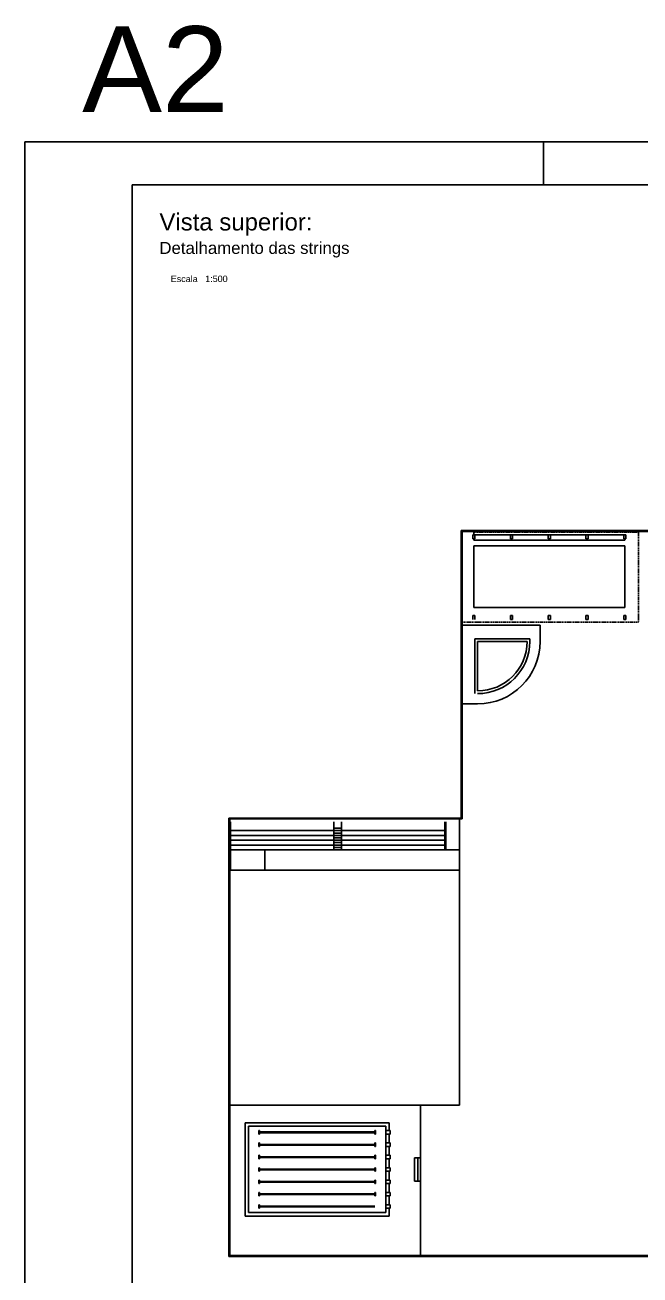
# Model space of a CAD drawing. Header units: millimetres. Extents: x -337670422 to 400479, y -429719 to 319704014.
# Drawn here: x 399884.9 to 400028.4, y -429563.2 to -429271.7 of the extents above; entities that cross this region are included whole.
import ezdxf
from ezdxf.enums import TextEntityAlignment as Align

# ---------------------------------------------------------------- set-up
doc = ezdxf.new("R2010")
doc.units = ezdxf.units.MM
doc.linetypes.add('HIDDEN', pattern=[0.375, 0.25, -0.125])
for name, color, linetype in [('Arq_Estrutura', 6, 'Continuous'), ('Arq_Linha1', 1, 'Continuous'), ('Arq_Linha2', 2, 'Continuous'), ('Arq_Projeção', 1, 'Continuous'), ('FOLHA A1', 7, 'Continuous'), ('vport', 7, 'Continuous')]:
    doc.layers.add(name, color=color, linetype=linetype)
doc.styles.add('BERNHARD', font='swissel.ttf')
doc.styles.get("Standard").update_dxf_attribs({"font": 'arial.ttf'})

msp = doc.modelspace()

# ---------------------------------------------------------------- linework, layer by layer
at = {"color": 1}
for p, q in [((399884.9, -429298.96), (399884.9, -429718.96)), ((400478.9, -429298.96), (399884.9, -429298.96)), ((400005.9, -429308.96), (400005.9, -429298.96))]:
    msp.add_line(p, q, dxfattribs=at)
at = {"color": 6}
for p, q in [((399909.9, -429308.96), (400471.9, -429308.96)), ((399909.9, -429708.96), (399909.9, -429308.96))]:
    msp.add_line(p, q, dxfattribs=at)
at = {"color": 0}
for p, q in [((400046.55, -429558.88), (399932.47, -429558.88)), ((400046.35, -429558.68), (399932.67, -429558.68))]:
    msp.add_line(p, q, dxfattribs=at)
at = {"layer": 'Arq_Estrutura', "color": 21}
for p, q in [((399989.88, -429390.59), (399989.4, -429390.59)), ((399989.4, -429390.59), (399989.4, -429391.55)), ((399989.4, -429391.55), (399989.88, -429391.55)), ((399989.88, -429391.55), (399989.88, -429390.59)), ((399998.68, -429390.59), (399998.2, -429390.59)), ((399998.2, -429390.59), (399998.2, -429391.55)), ((399998.2, -429391.55), (399998.68, -429391.55)), ((399998.68, -429391.55), (399998.68, -429390.59)), ((400007.48, -429390.59), (400007, -429390.59)), ((400007, -429390.59), (400007, -429391.55)), ((400007, -429391.55), (400007.48, -429391.55)), ((400007.48, -429391.55), (400007.48, -429390.59)), ((400016.28, -429390.59), (400015.8, -429390.59)), ((400015.8, -429390.59), (400015.8, -429391.55)), ((400015.8, -429391.55), (400016.28, -429391.55)), ((400016.28, -429391.55), (400016.28, -429390.59)), ((400025.08, -429390.59), (400024.6, -429390.59)), ((400024.6, -429390.59), (400024.6, -429391.55)), ((400024.6, -429391.55), (400025.08, -429391.55)), ((400025.08, -429391.55), (400025.08, -429390.59)), ((399989.88, -429409.39), (399989.4, -429409.39)), ((399989.4, -429409.39), (399989.4, -429410.35)), ((399989.88, -429410.35), (399989.88, -429409.39)), ((399998.68, -429409.39), (399998.2, -429409.39)), ((399998.2, -429409.39), (399998.2, -429410.35)), ((399998.2, -429410.35), (399998.68, -429410.35)), ((399998.68, -429410.35), (399998.68, -429409.39)), ((400007.48, -429409.39), (400007, -429409.39)), ((400007, -429409.39), (400007, -429410.35)), ((400007, -429410.35), (400007.48, -429410.35)), ((400007.48, -429410.35), (400007.48, -429409.39)), ((400016.28, -429409.39), (400015.8, -429409.39)), ((400015.8, -429409.39), (400015.8, -429410.35)), ((400015.8, -429410.35), (400016.28, -429410.35)), ((400016.28, -429410.35), (400016.28, -429409.39)), ((400025.08, -429409.39), (400024.6, -429409.39)), ((400024.6, -429409.39), (400024.6, -429410.35)), ((400024.6, -429410.35), (400025.08, -429410.35)), ((400025.08, -429410.35), (400025.08, -429409.39))]:
    msp.add_line(p, q, dxfattribs=at)
at = {"layer": 'Arq_Linha1', "color": 21}
for p, q in [((399989.64, -429407.55), (399989.64, -429393.15)), ((399989.64, -429393.15), (400024.84, -429393.15)), ((400024.84, -429393.15), (400024.84, -429407.55)), ((400024.84, -429407.55), (399989.64, -429407.55)), ((399986.68, -429411.63), (400005.08, -429411.63)), ((400005.08, -429411.63), (400005.08, -429415.47)), ((399990.52, -429430.03), (399986.68, -429430.03)), ((399956.95, -429464.06), (399956.95, -429457.5)), ((399958.79, -429464.06), (399958.79, -429457.5)), ((399986.31, -429523.57), (399986.31, -429456.85)), ((399982.87, -429459.58), (399932.87, -429459.58)), ((399982.87, -429460.7), (399932.87, -429460.7)), ((399956.95, -429459.02), (399958.79, -429459.02)), ((399956.95, -429460.14), (399958.79, -429460.14)), ((399956.95, -429461.26), (399958.79, -429461.26)), ((399982.87, -429461.82), (399932.87, -429461.82)), ((399982.87, -429462.94), (399932.87, -429462.94)), ((399982.87, -429464.06), (399932.87, -429464.06)), ((399932.87, -429464.06), (399932.87, -429468.78)), ((399940.87, -429464.06), (399940.87, -429468.78)), ((399956.95, -429462.38), (399958.79, -429462.38)), ((399956.95, -429463.5), (399958.79, -429463.5)), ((399983.11, -429464.06), (399986.31, -429464.06)), ((399986.31, -429468.78), (399932.87, -429468.78)), ((399986.31, -429523.57), (399932.4, -429523.57)), ((399977.15, -429523.57), (399977.15, -429558.68)), ((399969.87, -429527.69), (399936.27, -429527.69)), ((399936.27, -429527.69), (399936.27, -429549.45)), ((399969.87, -429529.53), (399969.87, -429527.69)), ((399939.47, -429529.53), (399939.63, -429529.53)), ((399939.47, -429530.33), (399939.47, -429529.53)), ((399939.63, -429530.33), (399939.47, -429530.33)), ((399939.63, -429529.53), (399939.63, -429529.85)), ((399939.63, -429529.85), (399966.51, -429529.85)), ((399966.51, -429530.01), (399939.63, -429530.01)), ((399939.63, -429530.01), (399939.63, -429530.33)), ((399966.51, -429529.85), (399966.51, -429529.53)), ((399966.51, -429529.53), (399966.67, -429529.53)), ((399966.51, -429530.33), (399966.51, -429530.01)), ((399966.67, -429530.33), (399966.51, -429530.33)), ((399966.67, -429529.53), (399966.67, -429530.33)), ((399969.87, -429532.41), (399969.87, -429530.33)), ((399939.47, -429532.41), (399939.63, -429532.41)), ((399939.47, -429533.21), (399939.47, -429532.41)), ((399939.63, -429533.21), (399939.47, -429533.21)), ((399939.63, -429532.41), (399939.63, -429532.73)), ((399939.63, -429532.73), (399966.51, -429532.73)), ((399966.51, -429532.89), (399939.63, -429532.89)), ((399939.63, -429532.89), (399939.63, -429533.21)), ((399966.51, -429532.73), (399966.51, -429532.41)), ((399966.51, -429532.41), (399966.67, -429532.41)), ((399966.51, -429533.21), (399966.51, -429532.89)), ((399966.67, -429533.21), (399966.51, -429533.21)), ((399966.67, -429532.41), (399966.67, -429533.21)), ((399969.87, -429535.29), (399969.87, -429533.21)), ((399939.47, -429535.29), (399939.63, -429535.29)), ((399939.47, -429536.09), (399939.47, -429535.29)), ((399939.63, -429536.09), (399939.47, -429536.09)), ((399939.63, -429535.29), (399939.63, -429535.61)), ((399939.63, -429535.61), (399966.51, -429535.61)), ((399966.51, -429535.77), (399939.63, -429535.77)), ((399939.63, -429535.77), (399939.63, -429536.09)), ((399966.51, -429535.61), (399966.51, -429535.29)), ((399966.51, -429535.29), (399966.67, -429535.29)), ((399966.51, -429536.09), (399966.51, -429535.77)), ((399966.67, -429536.09), (399966.51, -429536.09)), ((399966.67, -429535.29), (399966.67, -429536.09)), ((399969.87, -429538.17), (399969.87, -429536.09)), ((399975.75, -429535.85), (399975.75, -429541.29)), ((399977.35, -429535.85), (399975.75, -429535.85)), ((399976.55, -429535.85), (399976.55, -429541.29)), ((399939.47, -429538.17), (399939.63, -429538.17)), ((399939.47, -429538.97), (399939.47, -429538.17)), ((399939.63, -429538.97), (399939.47, -429538.97)), ((399939.63, -429538.17), (399939.63, -429538.49)), ((399939.63, -429538.49), (399966.51, -429538.49)), ((399966.51, -429538.65), (399939.63, -429538.65)), ((399939.63, -429538.65), (399939.63, -429538.97)), ((399966.51, -429538.49), (399966.51, -429538.17)), ((399966.51, -429538.17), (399966.67, -429538.17)), ((399966.51, -429538.97), (399966.51, -429538.65)), ((399966.67, -429538.97), (399966.51, -429538.97)), ((399966.67, -429538.17), (399966.67, -429538.97)), ((399969.87, -429541.05), (399969.87, -429538.97)), ((399939.47, -429541.05), (399939.63, -429541.05)), ((399939.47, -429541.85), (399939.47, -429541.05)), ((399939.63, -429541.85), (399939.47, -429541.85)), ((399939.63, -429541.05), (399939.63, -429541.37)), ((399939.63, -429541.37), (399966.51, -429541.37)), ((399966.51, -429541.53), (399939.63, -429541.53)), ((399939.63, -429541.53), (399939.63, -429541.85)), ((399966.51, -429541.37), (399966.51, -429541.05)), ((399966.51, -429541.05), (399966.67, -429541.05)), ((399966.51, -429541.85), (399966.51, -429541.53)), ((399966.67, -429541.85), (399966.51, -429541.85)), ((399966.67, -429541.05), (399966.67, -429541.85)), ((399969.87, -429543.93), (399969.87, -429541.85)), ((399977.35, -429541.29), (399975.75, -429541.29)), ((399939.47, -429543.93), (399939.63, -429543.93)), ((399939.47, -429544.73), (399939.47, -429543.93)), ((399939.63, -429544.73), (399939.47, -429544.73)), ((399939.63, -429543.93), (399939.63, -429544.25)), ((399939.63, -429544.25), (399966.51, -429544.25)), ((399966.51, -429544.41), (399939.63, -429544.41)), ((399939.63, -429544.41), (399939.63, -429544.73)), ((399966.51, -429544.25), (399966.51, -429543.93)), ((399966.51, -429543.93), (399966.67, -429543.93)), ((399966.51, -429544.73), (399966.51, -429544.41)), ((399966.67, -429544.73), (399966.51, -429544.73)), ((399966.67, -429543.93), (399966.67, -429544.73)), ((399969.87, -429546.81), (399969.87, -429544.73)), ((399939.47, -429546.81), (399939.63, -429546.81)), ((399939.47, -429547.61), (399939.47, -429546.81)), ((399939.63, -429547.61), (399939.47, -429547.61)), ((399939.63, -429546.81), (399939.63, -429547.13)), ((399939.63, -429547.13), (399966.51, -429547.13)), ((399966.51, -429547.29), (399939.63, -429547.29)), ((399939.63, -429547.29), (399939.63, -429547.61)), ((399969.87, -429549.45), (399969.87, -429547.61)), ((399936.27, -429549.45), (399969.87, -429549.45))]:
    msp.add_line(p, q, dxfattribs=at)
msp.add_arc((399990.52, -429415.47), 14.56, 270, 0, dxfattribs=at)
at = {"layer": 'Arq_Linha2', "color": 21}
for p, q in [((399989.64, -429391.87), (399989.64, -429391.55)), ((399998.2, -429390.59), (399989.88, -429390.59)), ((400007, -429390.59), (399998.68, -429390.59)), ((400015.8, -429390.59), (400007.48, -429390.59)), ((400024.6, -429390.59), (400016.28, -429390.59)), ((400024.84, -429391.55), (400024.84, -429391.87)), ((400024.84, -429391.87), (399989.64, -429391.87)), ((399989.88, -429427.63), (399989.88, -429414.83)), ((399989.88, -429414.83), (400002.68, -429414.83)), ((400002.68, -429414.83), (400002.68, -429415.47)), ((399990.52, -429426.99), (399990.52, -429415.47)), ((399990.52, -429415.47), (400002.04, -429415.47)), ((399932.87, -429464.06), (399932.87, -429457.5)), ((399982.87, -429464.06), (399982.87, -429457.5)), ((399983.11, -429464.06), (399983.11, -429457.5)), ((399982.87, -429464.06), (399983.11, -429464.06)), ((399969.07, -429528.49), (399937.07, -429528.49)), ((399937.07, -429528.49), (399937.07, -429548.65)), ((399969.07, -429548.65), (399969.07, -429528.49)), ((399970.11, -429529.53), (399969.07, -429529.53)), ((399969.07, -429530.33), (399970.11, -429530.33)), ((399970.11, -429530.33), (399970.11, -429529.53)), ((399970.11, -429532.41), (399969.07, -429532.41)), ((399969.07, -429533.21), (399970.11, -429533.21)), ((399970.11, -429533.21), (399970.11, -429532.41)), ((399970.11, -429535.29), (399969.07, -429535.29)), ((399969.07, -429536.09), (399970.11, -429536.09)), ((399970.11, -429536.09), (399970.11, -429535.29)), ((399970.11, -429538.17), (399969.07, -429538.17)), ((399969.07, -429538.97), (399970.11, -429538.97)), ((399970.11, -429538.97), (399970.11, -429538.17)), ((399970.11, -429541.05), (399969.07, -429541.05)), ((399969.07, -429541.85), (399970.11, -429541.85)), ((399970.11, -429541.85), (399970.11, -429541.05)), ((399970.11, -429543.93), (399969.07, -429543.93)), ((399969.07, -429544.73), (399970.11, -429544.73)), ((399970.11, -429544.73), (399970.11, -429543.93)), ((399937.07, -429548.65), (399969.07, -429548.65)), ((399970.11, -429546.81), (399969.07, -429546.81)), ((399969.07, -429547.61), (399970.11, -429547.61)), ((399970.11, -429547.61), (399970.11, -429546.81))]:
    msp.add_line(p, q, dxfattribs=at)
for radius in [11.52, 12.16]:
    msp.add_arc((399990.52, -429415.47), radius, 270, 0, dxfattribs=at)
at = {"layer": 'Arq_Projeção', "color": 21, "linetype": 'HIDDEN'}
for p, q in [((399989.64, -429389.95), (400028.04, -429389.95)), ((399989.64, -429389.95), (399989.64, -429390.59)), ((400028.04, -429389.95), (400028.04, -429410.99)), ((400028.04, -429410.99), (399986.68, -429410.99))]:
    msp.add_line(p, q, dxfattribs=at)
at = {"layer": 'vport', "color": 0}
for p, q in [((400193.62, -429389.61), (399986.68, -429389.61)), ((399986.68, -429430.03), (399986.68, -429389.61)), ((400193.42, -429389.81), (399986.88, -429389.81)), ((399986.88, -429430.03), (399986.88, -429389.81)), ((399986.68, -429430.03), (399986.68, -429456.65)), ((399986.88, -429430.03), (399986.88, -429456.85)), ((399986.68, -429456.65), (399932.47, -429456.65)), ((399932.47, -429456.65), (399932.47, -429558.88)), ((399986.88, -429456.85), (399932.67, -429456.85)), ((399932.67, -429456.85), (399932.67, -429558.68))]:
    msp.add_line(p, q, dxfattribs=at)

# ---------------------------------------------------------------- texts
at = {"style": 'BERNHARD'}
msp.add_text('A2 ', height=20, dxfattribs=at).set_placement((399940.17, -429292.01), align=Align.RIGHT)
at = {"layer": 'FOLHA A1', "attachment_point": 1}
for s, width, insert, char_height in [('Vista superior:\\P{\\H0.7x;Detalhamento das strings}', 89.2885, (399916.27, -429315.63), 4), ('{\\H0.3x;Escala   1:500}', 78.4179, (399918.91, -429330.16), 5)]:
    msp.add_mtext_dynamic_manual_height_columns(s, width=width, gutter_width=13.34, heights=[0], dxfattribs=dict(at, insert=insert, char_height=char_height))

doc.saveas('drawing.dxf')
